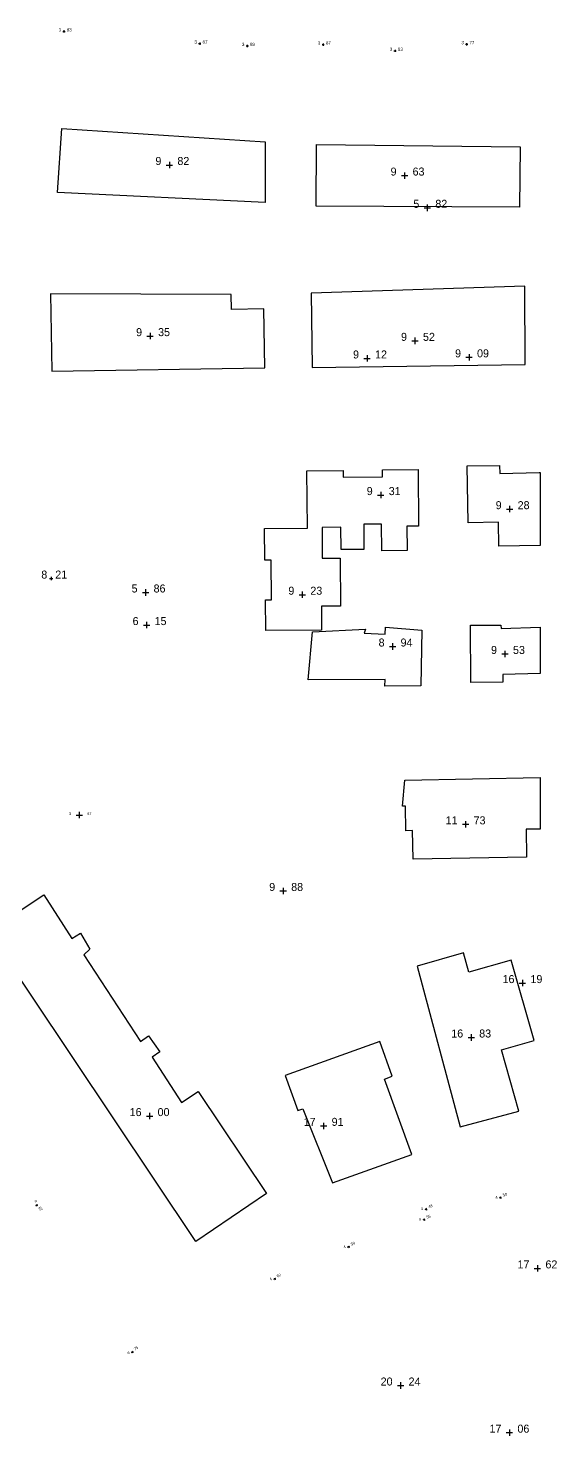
# Model space of a CAD drawing. Header units: inches. Extents: x 179019 to 255520, y 666000 to 809980.
# Drawn here: x 255454.5 to 255520.5, y 809588.9 to 809764.7 of the extents above; entities that cross this region are included whole.
import ezdxf
from ezdxf.enums import TextEntityAlignment as Align

# ---------------------------------------------------------------- set-up
doc = ezdxf.new("R2010")
doc.units = ezdxf.units.IN
doc.header["$MEASUREMENT"] = 0
for name, color, linetype in [('building levels', 6, 'Continuous'), ('orig buildings', 3, 'Continuous'), ('street levels', 5, 'Continuous')]:
    doc.layers.add(name, color=color, linetype=linetype)
doc.styles.add('hebtxt', font='hebtxt')

# ---------------------------------------------------------------- blocks, each defined once
blk = doc.blocks.new('1505')
for points in [[(-0.4, 0), (0.4, 0)], [(0, 0.4), (0, -0.4)]]:
    blk.add_lwpolyline(points)
at = {"style": 'hebtxt'}
blk.add_attdef('METER', text='', height=2, dxfattribs=at).set_placement((-1, 0), align=Align.RIGHT)
blk.add_attdef('CENTIMETER', (1, 0), '', height=2, dxfattribs=at)
blk = doc.blocks.new('1503')
for points in [[(-0.4, 0), (0.4, 0)], [(0, 0.4), (0, -0.4)]]:
    blk.add_lwpolyline(points)
at = {"style": 'hebtxt'}
blk.add_attdef('METER', text='', height=2, dxfattribs=at).set_placement((-1, 0), align=Align.RIGHT)
blk.add_attdef('CENTIMETER', (1, 0), '', height=2, dxfattribs=at)

msp = doc.modelspace()

# ---------------------------------------------------------------- linework, layer by layer
at = {"layer": 'orig buildings'}
for points in [[(255458.65, 809752.19), (255484.08, 809750.52), (255484.08, 809742.95), (255458.12, 809744.2)], [(255515.89, 809749.88), (255515.8, 809742.38), (255490.44, 809742.49), (255490.47, 809750.19)], [(255457.25, 809731.55), (255457.41, 809721.89), (255484, 809722.28), (255483.89, 809729.64), (255479.86, 809729.58), (255479.83, 809731.45)], [(255489.79, 809731.62), (255489.95, 809722.34), (255516.53, 809722.72), (255516.49, 809732.48)], [(255475.68, 809631.88), (255484.22, 809619.12), (255475.42, 809613.15), (255449.66, 809651.56), (255450.97, 809652.44), (255450.69, 809652.64), (255456.42, 809656.45), (255459.91, 809650.97), (255460.99, 809651.66), (255462.17, 809649.65), (255461.4, 809648.94), (255468.5, 809638.11), (255469.5, 809638.82), (255470.92, 809636.81), (255469.94, 809636.17), (255473.6, 809630.49), (255475.68, 809631.88)], [(255503.04, 809647.55), (255508.4, 809627.45), (255515.72, 809629.41), (255513.57, 809637.09), (255517.65, 809638.24), (255514.8, 809648.3), (255509.48, 809646.8), (255508.81, 809649.19)]]:
    msp.add_lwpolyline(points, close=True, dxfattribs=at)
for points, elevation in [([(255518.39, 809700.11), (255513.26, 809699.99), (255513.19, 809703.01), (255509.43, 809702.93), (255509.27, 809710.04), (255513.33, 809710.08), (255513.35, 809709.1), (255518.26, 809709.21), (255518.39, 809709.21)], 9.71), ([(255489.28, 809709.43), (255493.81, 809709.46), (255493.81, 809708.62), (255498.72, 809708.65), (255498.71, 809709.54), (255503.15, 809709.57), (255503.2, 809702.5), (255501.76, 809702.49), (255501.78, 809699.45), (255498.62, 809699.43), (255498.6, 809702.76), (255496.38, 809702.74), (255496.4, 809699.61), (255493.54, 809699.59), (255493.53, 809702.37), (255491.17, 809702.36), (255491.2, 809698.5), (255493.44, 809698.52), (255493.47, 809692.52), (255491.09, 809692.5), (255491.1, 809689.52), (255484.13, 809689.47), (255484.1, 809693.31), (255484.85, 809693.31), (255484.82, 809698.27), (255484, 809698.26), (255483.98, 809702.21), (255489.33, 809702.25), (255489.28, 809709.43)], 12.47), ([(255489.98, 809689.29), (255496.58, 809689.63), (255496.43, 809689.13), (255499.06, 809689.02), (255499.09, 809689.88), (255503.61, 809689.5), (255503.5, 809682.55), (255499.02, 809682.52), (255499.04, 809683.37), (255489.43, 809683.32), (255489.98, 809689.29)], 11.39), ([(255518.39, 809684.1), (255513.72, 809683.97), (255513.72, 809683), (255509.73, 809682.98), (255509.71, 809690.12), (255513.51, 809690.14), (255513.52, 809689.73), (255518.39, 809689.87)], 9.47), ([(255518.39, 809664.66), (255516.64, 809664.63), (255516.7, 809661.15), (255502.53, 809660.9), (255502.46, 809664.48), (255501.62, 809664.46), (255501.57, 809667.52), (255501.2, 809667.51), (255501.49, 809670.79), (255518.39, 809671.09)], 11.87), ([(255498.36, 809638.14), (255498.36, 809638.14), (255486.56, 809633.86), (255488.14, 809629.5), (255488.76, 809629.72), (255492.46, 809620.47), (255502.36, 809624.02), (255498.96, 809633.43), (255499.94, 809633.78)], 19.03)]:
    msp.add_lwpolyline(points, close=True, dxfattribs=dict(at, elevation=elevation))

# ---------------------------------------------------------------- block references
at = {"layer": 'building levels'}
ref = msp.add_blockref('1505', (255472.1, 809747.63, 9.82), dxfattribs=at)
ref.add_attrib('METER', '9', dxfattribs={"layer": '0', "height": 1, "style": 'hebtxt'}).set_placement((255471.1, 809747.63, 9.82), align=Align.RIGHT)
ref.add_attrib('CENTIMETER', '82', (255473.1, 809747.63, 9.82), dxfattribs={"layer": '0', "height": 1, "style": 'hebtxt'})
ref = msp.add_blockref('1505', (255501.47, 809746.31, 9.63), dxfattribs=at)
ref.add_attrib('METER', '9', dxfattribs={"layer": '0', "height": 1, "style": 'hebtxt'}).set_placement((255500.47, 809746.31, 9.63), align=Align.RIGHT)
ref.add_attrib('CENTIMETER', '63', (255502.47, 809746.31, 9.63), dxfattribs={"layer": '0', "height": 1, "style": 'hebtxt'})
ref = msp.add_blockref('1505', (255504.31, 809742.28, 5.82), dxfattribs=at)
ref.add_attrib('METER', '5', dxfattribs={"layer": '0', "height": 1, "style": 'hebtxt'}).set_placement((255503.31, 809742.28, 5.82), align=Align.RIGHT)
ref.add_attrib('CENTIMETER', '82', (255505.31, 809742.28, 5.82), dxfattribs={"layer": '0', "height": 1, "style": 'hebtxt'})
ref = msp.add_blockref('1505', (255469.69, 809726.25, 9.35), dxfattribs=at)
ref.add_attrib('METER', '9', dxfattribs={"layer": '0', "height": 1, "style": 'hebtxt'}).set_placement((255468.69, 809726.25, 9.35), align=Align.RIGHT)
ref.add_attrib('CENTIMETER', '35', (255470.69, 809726.25, 9.35), dxfattribs={"layer": '0', "height": 1, "style": 'hebtxt'})
ref = msp.add_blockref('1505', (255502.77, 809725.66, 9.52), dxfattribs=at)
ref.add_attrib('METER', '9', dxfattribs={"layer": '0', "height": 1, "style": 'hebtxt'}).set_placement((255501.77, 809725.66, 9.52), align=Align.RIGHT)
ref.add_attrib('CENTIMETER', '52', (255503.77, 809725.66, 9.52), dxfattribs={"layer": '0', "height": 1, "style": 'hebtxt'})
ref = msp.add_blockref('1505', (255496.78, 809723.46, 9.12), dxfattribs=at)
ref.add_attrib('METER', '9', dxfattribs={"layer": '0', "height": 1, "style": 'hebtxt'}).set_placement((255495.78, 809723.46, 9.12), align=Align.RIGHT)
ref.add_attrib('CENTIMETER', '12', (255497.78, 809723.46, 9.12), dxfattribs={"layer": '0', "height": 1, "style": 'hebtxt'})
ref = msp.add_blockref('1505', (255509.52, 809723.61, 9.09), dxfattribs=at)
ref.add_attrib('METER', '9', dxfattribs={"layer": '0', "height": 1, "style": 'hebtxt'}).set_placement((255508.52, 809723.6, 9.09), align=Align.RIGHT)
ref.add_attrib('CENTIMETER', '09', (255510.52, 809723.6, 9.09), dxfattribs={"layer": '0', "height": 1, "style": 'hebtxt'})
ref = msp.add_blockref('1505', (255498.49, 809706.39, 9.31), dxfattribs=at)
ref.add_attrib('METER', '9', dxfattribs={"layer": '0', "height": 1, "style": 'hebtxt'}).set_placement((255497.49, 809706.39, 9.31), align=Align.RIGHT)
ref.add_attrib('CENTIMETER', '31', (255499.49, 809706.39, 9.31), dxfattribs={"layer": '0', "height": 1, "style": 'hebtxt'})
ref = msp.add_blockref('1505', (255514.59, 809704.64, 9.28), dxfattribs=at)
ref.add_attrib('METER', '9', dxfattribs={"layer": '0', "height": 1, "style": 'hebtxt'}).set_placement((255513.59, 809704.63, 9.28), align=Align.RIGHT)
ref.add_attrib('CENTIMETER', '28', (255515.59, 809704.63, 9.28), dxfattribs={"layer": '0', "height": 1, "style": 'hebtxt'})
at = {"layer": 'building levels', "xscale": 0.5, "yscale": 0.5, "zscale": 0.5}
msp.add_blockref('1505', (255457.35, 809695.96, 8.21), dxfattribs=at).add_auto_attribs({'METER': '8', 'CENTIMETER': '21'})
at = {"layer": 'building levels'}
ref = msp.add_blockref('1505', (255469.13, 809694.22, 5.86), dxfattribs=at)
ref.add_attrib('METER', '5', dxfattribs={"layer": '0', "height": 1, "style": 'hebtxt'}).set_placement((255468.13, 809694.22, 5.86), align=Align.RIGHT)
ref.add_attrib('CENTIMETER', '86', (255470.13, 809694.22, 5.86), dxfattribs={"layer": '0', "height": 1, "style": 'hebtxt'})
ref = msp.add_blockref('1505', (255488.7, 809693.94, 9.23), dxfattribs=at)
ref.add_attrib('METER', '9', dxfattribs={"layer": '0', "height": 1, "style": 'hebtxt'}).set_placement((255487.7, 809693.94, 9.23), align=Align.RIGHT)
ref.add_attrib('CENTIMETER', '23', (255489.7, 809693.94, 9.23), dxfattribs={"layer": '0', "height": 1, "style": 'hebtxt'})
ref = msp.add_blockref('1505', (255469.25, 809690.15, 6.15), dxfattribs=at)
ref.add_attrib('METER', '6', dxfattribs={"layer": '0', "height": 1, "style": 'hebtxt'}).set_placement((255468.25, 809690.15, 6.15), align=Align.RIGHT)
ref.add_attrib('CENTIMETER', '15', (255470.25, 809690.15, 6.15), dxfattribs={"layer": '0', "height": 1, "style": 'hebtxt'})
ref = msp.add_blockref('1505', (255499.97, 809687.47, 8.94), dxfattribs=at)
ref.add_attrib('METER', '8', dxfattribs={"layer": '0', "height": 1, "style": 'hebtxt'}).set_placement((255498.97, 809687.47, 8.94), align=Align.RIGHT)
ref.add_attrib('CENTIMETER', '94', (255500.97, 809687.47, 8.94), dxfattribs={"layer": '0', "height": 1, "style": 'hebtxt'})
ref = msp.add_blockref('1505', (255514.01, 809686.54, 9.53), dxfattribs=at)
ref.add_attrib('METER', '9', dxfattribs={"layer": '0', "height": 1, "style": 'hebtxt'}).set_placement((255513.01, 809686.54, 9.53), align=Align.RIGHT)
ref.add_attrib('CENTIMETER', '53', (255515.01, 809686.54, 9.53), dxfattribs={"layer": '0', "height": 1, "style": 'hebtxt'})
ref = msp.add_blockref('1505', (255509.09, 809665.26, 11.73), dxfattribs=at)
ref.add_attrib('METER', '11', dxfattribs={"layer": '0', "height": 1, "style": 'hebtxt'}).set_placement((255508.09, 809665.25, 11.73), align=Align.RIGHT)
ref.add_attrib('CENTIMETER', '73', (255510.09, 809665.25, 11.73), dxfattribs={"layer": '0', "height": 1, "style": 'hebtxt'})
ref = msp.add_blockref('1505', (255486.31, 809656.93, 9.88), dxfattribs=at)
ref.add_attrib('METER', '9', dxfattribs={"layer": '0', "height": 1, "style": 'hebtxt'}).set_placement((255485.31, 809656.93, 9.88), align=Align.RIGHT)
ref.add_attrib('CENTIMETER', '88', (255487.31, 809656.93, 9.88), dxfattribs={"layer": '0', "height": 1, "style": 'hebtxt'})
ref = msp.add_blockref('1505', (255516.19, 809645.42, 16.19), dxfattribs=at)
ref.add_attrib('METER', '16', dxfattribs={"layer": '0', "height": 1, "style": 'hebtxt'}).set_placement((255515.19, 809645.42, 16.19), align=Align.RIGHT)
ref.add_attrib('CENTIMETER', '19', (255517.19, 809645.42, 16.19), dxfattribs={"layer": '0', "height": 1, "style": 'hebtxt'})
ref = msp.add_blockref('1505', (255509.79, 809638.62, 16.83), dxfattribs=at)
ref.add_attrib('METER', '16', dxfattribs={"layer": '0', "height": 1, "style": 'hebtxt'}).set_placement((255508.79, 809638.62, 16.83), align=Align.RIGHT)
ref.add_attrib('CENTIMETER', '83', (255510.79, 809638.62, 16.83), dxfattribs={"layer": '0', "height": 1, "style": 'hebtxt'})
ref = msp.add_blockref('1505', (255469.63, 809628.8, 16), dxfattribs=at)
ref.add_attrib('METER', '16', dxfattribs={"layer": '0', "height": 1, "style": 'hebtxt'}).set_placement((255468.63, 809628.8, 16), align=Align.RIGHT)
ref.add_attrib('CENTIMETER', '00', (255470.63, 809628.8, 16), dxfattribs={"layer": '0', "height": 1, "style": 'hebtxt'})
ref = msp.add_blockref('1505', (255491.36, 809627.58, 17.91), dxfattribs=at)
ref.add_attrib('METER', '17', dxfattribs={"layer": '0', "height": 1, "style": 'hebtxt'}).set_placement((255490.36, 809627.58, 17.91), align=Align.RIGHT)
ref.add_attrib('CENTIMETER', '91', (255492.36, 809627.58, 17.91), dxfattribs={"layer": '0', "height": 1, "style": 'hebtxt'})
ref = msp.add_blockref('1505', (255518.06, 809609.77, 17.62), dxfattribs=at)
ref.add_attrib('METER', '17', dxfattribs={"layer": '0', "height": 1, "style": 'hebtxt'}).set_placement((255517.06, 809609.77, 17.62), align=Align.RIGHT)
ref.add_attrib('CENTIMETER', '62', (255519.06, 809609.77, 17.62), dxfattribs={"layer": '0', "height": 1, "style": 'hebtxt'})
ref = msp.add_blockref('1505', (255500.97, 809595.14, 20.24), dxfattribs=at)
ref.add_attrib('METER', '20', dxfattribs={"layer": '0', "height": 1, "style": 'hebtxt'}).set_placement((255499.97, 809595.14, 20.24), align=Align.RIGHT)
ref.add_attrib('CENTIMETER', '24', (255501.97, 809595.14, 20.24), dxfattribs={"layer": '0', "height": 1, "style": 'hebtxt'})
ref = msp.add_blockref('1505', (255514.56, 809589.25, 17.06), dxfattribs=at)
ref.add_attrib('METER', '17', dxfattribs={"layer": '0', "height": 1, "style": 'hebtxt'}).set_placement((255513.56, 809589.25, 17.06), align=Align.RIGHT)
ref.add_attrib('CENTIMETER', '06', (255515.56, 809589.25, 17.06), dxfattribs={"layer": '0', "height": 1, "style": 'hebtxt'})
at = {"layer": 'street levels'}
ref = msp.add_blockref('1503', (255458.93, 809764.32), dxfattribs=dict(at, xscale=0.35, yscale=0.35, zscale=0.35, rotation=359.8591206589493))
ref.add_attrib('METER', '3', dxfattribs={"layer": '0', "height": 0.4, "rotation": 359.8591, "style": 'hebtxt'}).set_placement((255458.58, 809764.32), align=Align.RIGHT)
ref.add_attrib('CENTIMETER', '83', (255459.28, 809764.32), dxfattribs={"layer": '0', "height": 0.4, "rotation": 359.8591, "style": 'hebtxt'})
ref = msp.add_blockref('1503', (255475.89, 809762.8), dxfattribs=dict(at, xscale=0.35, yscale=0.35, zscale=0.35, rotation=359.8591206589493))
ref.add_attrib('METER', '3', dxfattribs={"layer": '0', "height": 0.4, "rotation": 359.8591, "style": 'hebtxt'}).set_placement((255475.54, 809762.8), align=Align.RIGHT)
ref.add_attrib('CENTIMETER', '87', (255476.24, 809762.8), dxfattribs={"layer": '0', "height": 0.4, "rotation": 359.8591, "style": 'hebtxt'})
ref = msp.add_blockref('1503', (255481.82, 809762.5), dxfattribs=dict(at, xscale=0.35, yscale=0.35, zscale=0.35))
ref.add_attrib('METER', '3', dxfattribs={"layer": '0', "height": 0.4, "style": 'hebtxt'}).set_placement((255481.47, 809762.5), align=Align.RIGHT)
ref.add_attrib('CENTIMETER', '89', (255482.17, 809762.5), dxfattribs={"layer": '0', "height": 0.4, "style": 'hebtxt'})
ref = msp.add_blockref('1503', (255491.3, 809762.68), dxfattribs=dict(at, xscale=0.35, yscale=0.35, zscale=0.35))
ref.add_attrib('METER', '3', dxfattribs={"layer": '0', "height": 0.4, "style": 'hebtxt'}).set_placement((255490.95, 809762.68), align=Align.RIGHT)
ref.add_attrib('CENTIMETER', '87', (255491.65, 809762.68), dxfattribs={"layer": '0', "height": 0.4, "style": 'hebtxt'})
ref = msp.add_blockref('1503', (255509.22, 809762.72), dxfattribs=dict(at, xscale=0.35, yscale=0.35, zscale=0.35))
ref.add_attrib('METER', '3', dxfattribs={"layer": '0', "height": 0.4, "style": 'hebtxt'}).set_placement((255508.87, 809762.72), align=Align.RIGHT)
ref.add_attrib('CENTIMETER', '77', (255509.57, 809762.72), dxfattribs={"layer": '0', "height": 0.4, "style": 'hebtxt'})
ref = msp.add_blockref('1503', (255500.28, 809761.89), dxfattribs=dict(at, xscale=0.35, yscale=0.35, zscale=0.35))
ref.add_attrib('METER', '3', dxfattribs={"layer": '0', "height": 0.4, "style": 'hebtxt'}).set_placement((255499.93, 809761.89), align=Align.RIGHT)
ref.add_attrib('CENTIMETER', '83', (255500.63, 809761.89), dxfattribs={"layer": '0', "height": 0.4, "style": 'hebtxt'})
ref = msp.add_blockref('1503', (255460.84, 809666.42, 3.57), dxfattribs=at)
ref.add_attrib('METER', '3', dxfattribs={"layer": '0', "height": 0.35, "style": 'hebtxt'}).set_placement((255459.84, 809666.41, 3.57), align=Align.RIGHT)
ref.add_attrib('CENTIMETER', '57', (255461.84, 809666.41, 3.57), dxfattribs={"layer": '0', "height": 0.35, "style": 'hebtxt'})
ref = msp.add_blockref('1503', (255513.45, 809618.63), dxfattribs=dict(at, xscale=0.35, yscale=0.35, zscale=0.35, rotation=18.224))
ref.add_attrib('METER', '4', dxfattribs={"layer": '0', "height": 0.35, "rotation": 18.224, "style": 'hebtxt'}).set_placement((255513.12, 809618.52), align=Align.RIGHT)
ref.add_attrib('CENTIMETER', '50', (255513.79, 809618.74), dxfattribs={"layer": '0', "height": 0.35, "rotation": 18.224, "style": 'hebtxt'})
ref = msp.add_blockref('1503', (255455.52, 809617.65), dxfattribs=dict(at, xscale=0.35, yscale=0.35, zscale=0.35, rotation=302))
ref.add_attrib('METER', '4', dxfattribs={"layer": '0', "height": 0.35, "rotation": 302, "style": 'hebtxt'}).set_placement((255455.34, 809617.95), align=Align.RIGHT)
ref.add_attrib('CENTIMETER', '62', (255455.71, 809617.36), dxfattribs={"layer": '0', "height": 0.35, "rotation": 302, "style": 'hebtxt'})
ref = msp.add_blockref('1503', (255504.16, 809617.19), dxfattribs=dict(at, xscale=0.35, yscale=0.35, zscale=0.35, rotation=17.81168476604203))
ref.add_attrib('METER', '4', dxfattribs={"layer": '0', "height": 0.35, "rotation": 17.8117, "style": 'hebtxt'}).set_placement((255503.83, 809617.09), align=Align.RIGHT)
ref.add_attrib('CENTIMETER', '48', (255504.5, 809617.3), dxfattribs={"layer": '0', "height": 0.35, "rotation": 17.8117, "style": 'hebtxt'})
ref = msp.add_blockref('1503', (255503.91, 809615.88), dxfattribs=dict(at, xscale=0.35, yscale=0.35, zscale=0.35, rotation=18.224))
ref.add_attrib('METER', '4', dxfattribs={"layer": '0', "height": 0.35, "rotation": 18.224, "style": 'hebtxt'}).set_placement((255503.58, 809615.77), align=Align.RIGHT)
ref.add_attrib('CENTIMETER', '55', (255504.25, 809615.99), dxfattribs={"layer": '0', "height": 0.35, "rotation": 18.224, "style": 'hebtxt'})
ref = msp.add_blockref('1503', (255494.49, 809612.48), dxfattribs=dict(at, xscale=0.35, yscale=0.35, zscale=0.35, rotation=21.434))
ref.add_attrib('METER', '4', dxfattribs={"layer": '0', "height": 0.35, "rotation": 21.434, "style": 'hebtxt'}).set_placement((255494.16, 809612.35), align=Align.RIGHT)
ref.add_attrib('CENTIMETER', '59', (255494.82, 809612.61), dxfattribs={"layer": '0', "height": 0.35, "rotation": 21.434, "style": 'hebtxt'})
ref = msp.add_blockref('1503', (255485.27, 809608.48), dxfattribs=dict(at, xscale=0.35, yscale=0.35, zscale=0.35, rotation=24.644))
ref.add_attrib('METER', '4', dxfattribs={"layer": '0', "height": 0.35, "rotation": 24.644, "style": 'hebtxt'}).set_placement((255484.96, 809608.33), align=Align.RIGHT)
ref.add_attrib('CENTIMETER', '62', (255485.59, 809608.63), dxfattribs={"layer": '0', "height": 0.35, "rotation": 24.644, "style": 'hebtxt'})
ref = msp.add_blockref('1503', (255467.48, 809599.34), dxfattribs=dict(at, xscale=0.35, yscale=0.35, zscale=0.35, rotation=29.38836191139583))
ref.add_attrib('METER', '4', dxfattribs={"layer": '0', "height": 0.35, "rotation": 29.3884, "style": 'hebtxt'}).set_placement((255467.18, 809599.16), align=Align.RIGHT)
ref.add_attrib('CENTIMETER', '75', (255467.79, 809599.51), dxfattribs={"layer": '0', "height": 0.35, "rotation": 29.3884, "style": 'hebtxt'})

doc.saveas('drawing.dxf')
